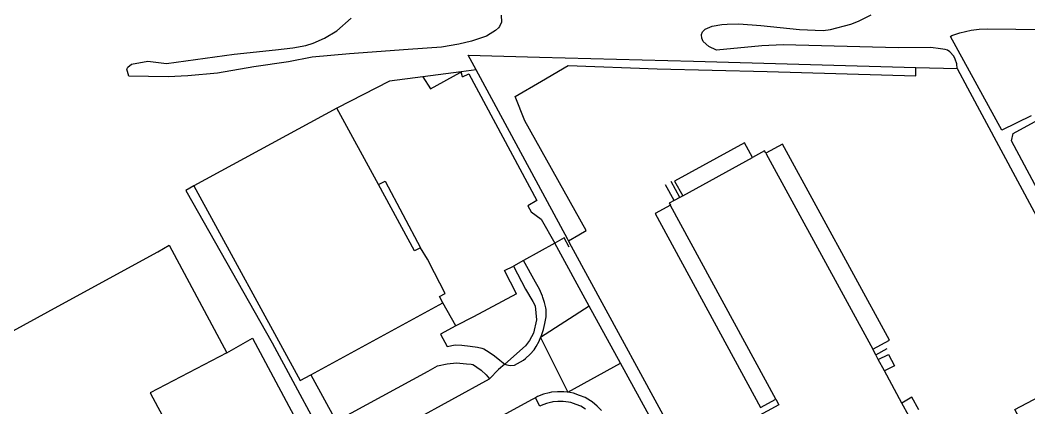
# Model space of a CAD drawing. Header units: millimetres. Extents: x 111502 to 977541, y 8702 to 1044108.
# Drawn here: x 974691.2 to 974888.9, y 475749.3 to 475825.2 of the extents above; entities that cross this region are included whole.
import ezdxf

# ---------------------------------------------------------------- set-up
doc = ezdxf.new("R2010")
doc.units = ezdxf.units.MM
doc.header["$LTSCALE"] = 0.25
doc.layers.add('X HVSS Site Background', color=8, linetype='Continuous')

# ---------------------------------------------------------------- blocks, each defined once
blk = doc.blocks.new('OS MAP')
at = {"layer": 'X HVSS Site Background', "flags": 128}
for points in [[(488656.6, 240357.15), (488656.55, 240358.06), (488656.55, 240358.06), (488656.26, 240359), (488656.26, 240359), (488655.95, 240359.57), (488655.95, 240359.57), (488655.17, 240360.46), (488655.17, 240360.46), (488654.76, 240360.73), (488654.76, 240360.73), (488654.26, 240360.9), (488654.26, 240360.9), (488653.33, 240361.04), (488653.33, 240361.04), (488651.47, 240361.26), (488651.47, 240361.26), (488645.06, 240361.24), (488645.06, 240361.24), (488622.51, 240361.8), (488622.51, 240361.8), (488618.32, 240361.6), (488618.32, 240361.6), (488609.47, 240360.78), (488609.47, 240360.78), (488607.94, 240361.49), (488607.94, 240361.49), (488606.87, 240362.48), (488606.87, 240362.48), (488606.57, 240363.13), (488606.57, 240363.13), (488606.51, 240363.76), (488606.51, 240363.76), (488606.53, 240363.85), (488606.53, 240363.85), (488606.75, 240364.35), (488606.75, 240364.35), (488607.23, 240364.86), (488607.23, 240364.86), (488608.59, 240365.44), (488608.59, 240365.44), (488610.49, 240365.77), (488610.49, 240365.77), (488611.53, 240365.85), (488611.53, 240365.85), (488613.81, 240365.9), (488613.81, 240365.9), (488618.13, 240365.59), (488618.13, 240365.59), (488625.76, 240364.81), (488625.76, 240364.81), (488630.37, 240364.64), (488630.37, 240364.64), (488631.79, 240364.81), (488631.79, 240364.81), (488635.76, 240365.84), (488635.76, 240365.84), (488637.28, 240366.45), (488637.28, 240366.45), (488639.78, 240367.7)], [(488567.28, 240367.6), (488567.36, 240366.25), (488567.36, 240366.25), (488566.91, 240365.38), (488566.91, 240365.38), (488566.73, 240365.15), (488566.73, 240365.15), (488566.14, 240364.6), (488566.14, 240364.6), (488565.13, 240363.93), (488565.13, 240363.93), (488564.38, 240363.5), (488564.38, 240363.5), (488561.47, 240362.5), (488561.47, 240362.5), (488558.95, 240361.93), (488558.95, 240361.93), (488555.56, 240361.37), (488555.56, 240361.37), (488549.02, 240360.86), (488549.02, 240360.86), (488537.57, 240360.05), (488537.57, 240360.05), (488530.25, 240359.4), (488530.25, 240359.4), (488525.57, 240358.5), (488525.57, 240358.5), (488518.8, 240357.46), (488518.8, 240357.46), (488511.66, 240356.28), (488511.66, 240356.28), (488505.86, 240355.73), (488505.86, 240355.73), (488502, 240355.55), (488502, 240355.55), (488494.27, 240355.67), (488494.27, 240355.67), (488493.91, 240357.03), (488493.91, 240357.03), (488494.1, 240357.41), (488494.1, 240357.41), (488494.83, 240358.03), (488494.83, 240358.03), (488498, 240358.62), (488498, 240358.62), (488501.65, 240358.17), (488501.65, 240358.17), (488514.93, 240359.98), (488514.93, 240359.98), (488523.03, 240360.8), (488523.03, 240360.8), (488526.44, 240361.22), (488526.44, 240361.22), (488528.96, 240361.68), (488528.96, 240361.68), (488530.45, 240362.14), (488530.45, 240362.14), (488532.61, 240363.09), (488532.61, 240363.09), (488535.07, 240364.57), (488535.07, 240364.57), (488537.84, 240367.02)], [(488671.13, 240347.9), (488665.35, 240345.1), (488665.35, 240345.1), (488655.3, 240363.45), (488655.3, 240363.45), (488655.6, 240363.6), (488655.6, 240363.6), (488657.15, 240364.15), (488657.15, 240364.15), (488659.35, 240364.7), (488659.35, 240364.7), (488660.95, 240364.9), (488660.95, 240364.9), (488662.6, 240364.95), (488662.6, 240364.95), (488679.3, 240364.75)], [(488562.35, 240356.9), (488560.8, 240359.75), (488560.8, 240359.75), (488574.8, 240359.4), (488574.8, 240359.4), (488604.95, 240358.6), (488604.95, 240358.6), (488648.55, 240357.35)], [(488580.45, 240323.4), (488582.5, 240324.55), (488582.5, 240324.55), (488583.93, 240325.39), (488583.93, 240325.39), (488571.9, 240346.9), (488571.9, 240346.9), (488570, 240351.65), (488570, 240351.65), (488575.17, 240354.68), (488575.17, 240354.68), (488580.42, 240357.77), (488580.42, 240357.77), (488597.83, 240357.09), (488597.83, 240357.09), (488619.39, 240356.55), (488619.39, 240356.55), (488648.52, 240355.71), (488648.52, 240355.71), (488648.55, 240357.35)], [(488559.4, 240356.5), (488551.9, 240355.5)], [(488551.9, 240355.5), (488553.4, 240353.15), (488553.4, 240353.15), (488559.2, 240356.39), (488559.2, 240356.39), (488559.4, 240356.5)], [(488562.35, 240356.9), (488559.4, 240356.5)], [(488559.7, 240355.55), (488559.4, 240356.5)], [(488559.7, 240355.55), (488560.9, 240356.1), (488560.9, 240356.1), (488574.25, 240331.3), (488574.25, 240331.3), (488572.5, 240330.25)], [(488580.45, 240323.4), (488580.25, 240323.8), (488580.25, 240323.8), (488562.35, 240356.9)], [(488648.55, 240357.35), (488656.6, 240357.15)], [(488656.6, 240357.15), (488658.65, 240353.35), (488658.65, 240353.35), (488675, 240323), (488675, 240323), (488676.35, 240320.5), (488676.35, 240320.5), (488676.8, 240319.75), (488676.8, 240319.75), (488680.29, 240313.29)], [(488551.9, 240355.5), (488545.4, 240354.65), (488545.4, 240354.65), (488535.05, 240349.4)], [(488682.49, 240314.5), (488667.25, 240343), (488667.25, 240343), (488667.6, 240344.4), (488667.6, 240344.4), (488671.79, 240346.7), (488671.79, 240346.7), (488676.22, 240349.12), (488676.22, 240349.12), (488680.2, 240351.3), (488680.2, 240351.3), (488681.6, 240350.8), (488681.6, 240350.8), (488683.04, 240348.15)], [(488535.05, 240349.4), (488507.05, 240334.15)], [(488543.2, 240334.45), (488535.05, 240349.4)], [(488616.55, 240339.74), (488614.97, 240342.62), (488614.97, 240342.62), (488601.26, 240335.11), (488601.26, 240335.11), (488602.84, 240332.22)], [(488622.42, 240342.32), (488619.16, 240340.54)], [(488643.35, 240303.92), (488622.42, 240342.32)], [(488619.16, 240340.54), (488618.89, 240341.02), (488618.89, 240341.02), (488616.55, 240339.74)], [(488619.16, 240340.54), (488619.22, 240340.43), (488619.22, 240340.43), (488640.09, 240302.14)], [(488602.84, 240332.22), (488616.55, 240339.74)], [(488507.05, 240334.15), (488505.44, 240333.27), (488505.44, 240333.27), (488522.38, 240303.39), (488522.38, 240303.39), (488534.97, 240279.99)], [(488507.05, 240334.15), (488527.9, 240296), (488527.9, 240296), (488529.96, 240297.12)], [(488543.2, 240334.45), (488544.5, 240335.05), (488544.5, 240335.05), (488551.45, 240322)], [(488551.45, 240322), (488550.3, 240321.45), (488550.3, 240321.45), (488543.2, 240334.45)], [(488601.14, 240331.29), (488599.44, 240334.36)], [(488602.28, 240331.91), (488600.57, 240334.99)], [(488602.28, 240331.91), (488601.14, 240331.29)], [(488602.84, 240332.22), (488602.28, 240331.91)], [(488572.5, 240330.25), (488573.15, 240329.1), (488573.15, 240329.1), (488575.1, 240327.65), (488575.1, 240327.65), (488577.75, 240322.9)], [(488600.43, 240330.38), (488597.42, 240328.74), (488597.42, 240328.74), (488618.1, 240290.7), (488618.1, 240290.7), (488621.11, 240292.33)], [(488601.14, 240331.29), (488600.21, 240330.78), (488600.21, 240330.78), (488600.43, 240330.38)], [(488621.11, 240292.33), (488600.45, 240330.34), (488600.45, 240330.34), (488600.43, 240330.38)], [(488460.75, 240299.8), (488480.44, 240310.56), (488480.44, 240310.56), (488500, 240321.25), (488500, 240321.25), (488502.2, 240322.55), (488502.2, 240322.55), (488513.5, 240301.45)], [(488577.75, 240322.9), (488571.65, 240319.55)], [(488580.6, 240322.15), (488579.6, 240323.95), (488579.6, 240323.95), (488577.75, 240322.9)], [(488584.49, 240310.6), (488577.75, 240322.9)], [(488611.55, 240266.35), (488604.25, 240279.65), (488604.25, 240279.65), (488581.05, 240322.3), (488581.05, 240322.3), (488580.45, 240323.4)], [(488555.85, 240311.2), (488555.2, 240312.45), (488555.2, 240312.45), (488556.3, 240313.05), (488556.3, 240313.05), (488554.2, 240317.1), (488554.2, 240317.1), (488552.8, 240319.8), (488552.8, 240319.8), (488551.45, 240322)], [(488570.3, 240313), (488567.9, 240317.6), (488567.9, 240317.6), (488569.65, 240318.45)], [(488569.65, 240318.45), (488572, 240313.9), (488572, 240313.9), (488573.49, 240311.52), (488573.49, 240311.52), (488573.93, 240310.62), (488573.93, 240310.62), (488574.22, 240307.88), (488574.22, 240307.88), (488573.6, 240305.29), (488573.6, 240305.29), (488572.84, 240303.87), (488572.84, 240303.87), (488572.03, 240302.83), (488572.03, 240302.83), (488567.95, 240299.22)], [(488571.65, 240319.55), (488569.65, 240318.45)], [(488574.98, 240304.42), (488575.15, 240304.85), (488575.15, 240304.85), (488575.55, 240306), (488575.55, 240306), (488575.85, 240307.15), (488575.85, 240307.15), (488576.05, 240308.5), (488576.05, 240308.5), (488576.05, 240309.9), (488576.05, 240309.9), (488576, 240310.25), (488576, 240310.25), (488575.75, 240311.3), (488575.75, 240311.3), (488575.4, 240312.3), (488575.4, 240312.3), (488575.35, 240312.55), (488575.35, 240312.55), (488574.75, 240313.9), (488574.75, 240313.9), (488574, 240315.25), (488574, 240315.25), (488571.65, 240319.55)], [(488570.3, 240313), (488561.85, 240308.5), (488561.85, 240308.5), (488558.4, 240306.7)], [(488529.96, 240297.12), (488555.85, 240311.2)], [(488558.4, 240306.7), (488555.85, 240311.2)], [(488584.49, 240310.6), (488574.98, 240304.42)], [(488590.64, 240299.39), (488584.49, 240310.6)], [(488558.4, 240306.7), (488555.4, 240305.08), (488555.4, 240305.08), (488556.67, 240302.68), (488556.67, 240302.68), (488558.24, 240302.97), (488558.24, 240302.97), (488559.56, 240302.96), (488559.56, 240302.96), (488561.16, 240302.76), (488561.16, 240302.76), (488562.62, 240302.51), (488562.62, 240302.51), (488563.48, 240302.32), (488563.48, 240302.32), (488563.84, 240302.19), (488563.84, 240302.19), (488564.91, 240301.54), (488564.91, 240301.54), (488565.96, 240300.87), (488565.96, 240300.87), (488567.03, 240300), (488567.03, 240300), (488567.95, 240299.22)], [(488513.5, 240301.45), (488518.55, 240304.3), (488518.55, 240304.3), (488529.2, 240284.35)], [(488567.95, 240299.22), (488568.38, 240299.06), (488568.38, 240299.06), (488569.05, 240298.93), (488569.05, 240298.93), (488569.89, 240299.04), (488569.89, 240299.04), (488571.65, 240300), (488571.65, 240300), (488572.05, 240300.35), (488572.05, 240300.35), (488572.95, 240301.15), (488572.95, 240301.15), (488573.7, 240302.05), (488573.7, 240302.05), (488574.1, 240302.7), (488574.1, 240302.7), (488574.7, 240303.75), (488574.7, 240303.75), (488574.98, 240304.42)], [(488574.98, 240304.42), (488580.33, 240293.7)], [(488640.09, 240302.14), (488643.35, 240303.92)], [(488640.69, 240301.04), (488642.94, 240302.27)], [(488513.5, 240301.45), (488500, 240294.4), (488500, 240294.4), (488498.45, 240293.6), (488498.45, 240293.6), (488500, 240290.75), (488500, 240290.75), (488507.95, 240276.15)], [(488640.69, 240301.04), (488640.09, 240302.14)], [(488641.15, 240300.15), (488640.9, 240300.65), (488640.9, 240300.65), (488640.69, 240301.04)], [(488641.15, 240300.15), (488643.15, 240301.1), (488643.15, 240301.1), (488644.36, 240298.91), (488644.36, 240298.91), (488642.37, 240297.9)], [(488663.27, 240284.58), (488668.56, 240287.28), (488668.56, 240287.28), (488669.34, 240287.67), (488669.34, 240287.67), (488667.95, 240290.32), (488667.95, 240290.32), (488671.5, 240292.2), (488671.5, 240292.2), (488687.1, 240300.55)], [(488529.96, 240297.12), (488534.91, 240288.02)], [(488534.91, 240288.02), (488552.99, 240297.85), (488552.99, 240297.85), (488554.78, 240298.86), (488554.78, 240298.86), (488556.66, 240299.25), (488556.66, 240299.25), (488558.48, 240299.44), (488558.48, 240299.44), (488560.47, 240299.3), (488560.47, 240299.3), (488561.37, 240299.18), (488561.37, 240299.18), (488561.68, 240299.12), (488561.68, 240299.12), (488562.06, 240298.93), (488562.06, 240298.93), (488562.51, 240298.63), (488562.51, 240298.63), (488563.37, 240298.01), (488563.37, 240298.01), (488564.3, 240297.13), (488564.3, 240297.13), (488564.95, 240296.35)], [(488567.95, 240299.22), (488566.76, 240298.17), (488566.76, 240298.17), (488564.95, 240296.35)], [(488580.33, 240293.7), (488590.64, 240299.39)], [(488614.13, 240256.54), (488603.7, 240275.55), (488603.7, 240275.55), (488590.64, 240299.39)], [(488642.37, 240297.9), (488641.15, 240300.15)], [(488534.97, 240279.99), (488550.2, 240288.25), (488550.2, 240288.25), (488564.95, 240296.35)], [(488645.79, 240291.59), (488642.37, 240297.9)], [(488573.98, 240292.63), (488573.35, 240292.3), (488573.35, 240292.3), (488557.12, 240283.45), (488557.12, 240283.45), (488556.76, 240283.25), (488556.76, 240283.25), (488556.23, 240282.99), (488556.23, 240282.99), (488555.75, 240282.63), (488555.75, 240282.63), (488555.29, 240282.25), (488555.29, 240282.25), (488554.85, 240281.85), (488554.85, 240281.85), (488554.42, 240281.43), (488554.42, 240281.43), (488554.01, 240280.99), (488554.01, 240280.99), (488553.45, 240280.35), (488553.45, 240280.35), (488553.11, 240279.9), (488553.11, 240279.9), (488552.76, 240279.38)], [(488580.33, 240293.7), (488579.55, 240293.8), (488579.55, 240293.8), (488578.3, 240293.8), (488578.3, 240293.8), (488577.1, 240293.7), (488577.1, 240293.7), (488576.7, 240293.6), (488576.7, 240293.6), (488575.55, 240293.3), (488575.55, 240293.3), (488574.4, 240292.85), (488574.4, 240292.85), (488573.98, 240292.63)], [(488583.76, 240290.38), (488582.88, 240290.95), (488582.88, 240290.95), (488581.94, 240291.32), (488581.94, 240291.32), (488580.94, 240291.67), (488580.94, 240291.67), (488580.43, 240291.78), (488580.43, 240291.78), (488579.43, 240291.9), (488579.43, 240291.9), (488578.38, 240291.9), (488578.38, 240291.9), (488577.41, 240291.82), (488577.41, 240291.82), (488577.17, 240291.76), (488577.17, 240291.76), (488576.14, 240291.49), (488576.14, 240291.49), (488575.09, 240291.08), (488575.09, 240291.08), (488574.86, 240290.98), (488574.86, 240290.98), (488573.98, 240292.63)], [(488586.9, 240290.15), (488586.05, 240291), (488586.05, 240291), (488585.1, 240291.8), (488585.1, 240291.8), (488584.75, 240292), (488584.75, 240292), (488583.75, 240292.65), (488583.75, 240292.65), (488582.6, 240293.1), (488582.6, 240293.1), (488581.45, 240293.5), (488581.45, 240293.5), (488580.75, 240293.65), (488580.75, 240293.65), (488580.33, 240293.7)], [(488649.13, 240290.26), (488647.76, 240292.75), (488647.76, 240292.75), (488645.79, 240291.59)], [(488621.11, 240292.33), (488621.7, 240291.25), (488621.7, 240291.25), (488617.13, 240288.77)], [(488647.15, 240289.09), (488645.79, 240291.59)]]:
    blk.add_lwpolyline(points, dxfattribs=at)

msp = doc.modelspace()

# ---------------------------------------------------------------- block references
at = {"lineweight": 0}
msp.add_blockref('OS MAP', (486218.2, 235458.61), dxfattribs=at)

doc.saveas('drawing.dxf')
